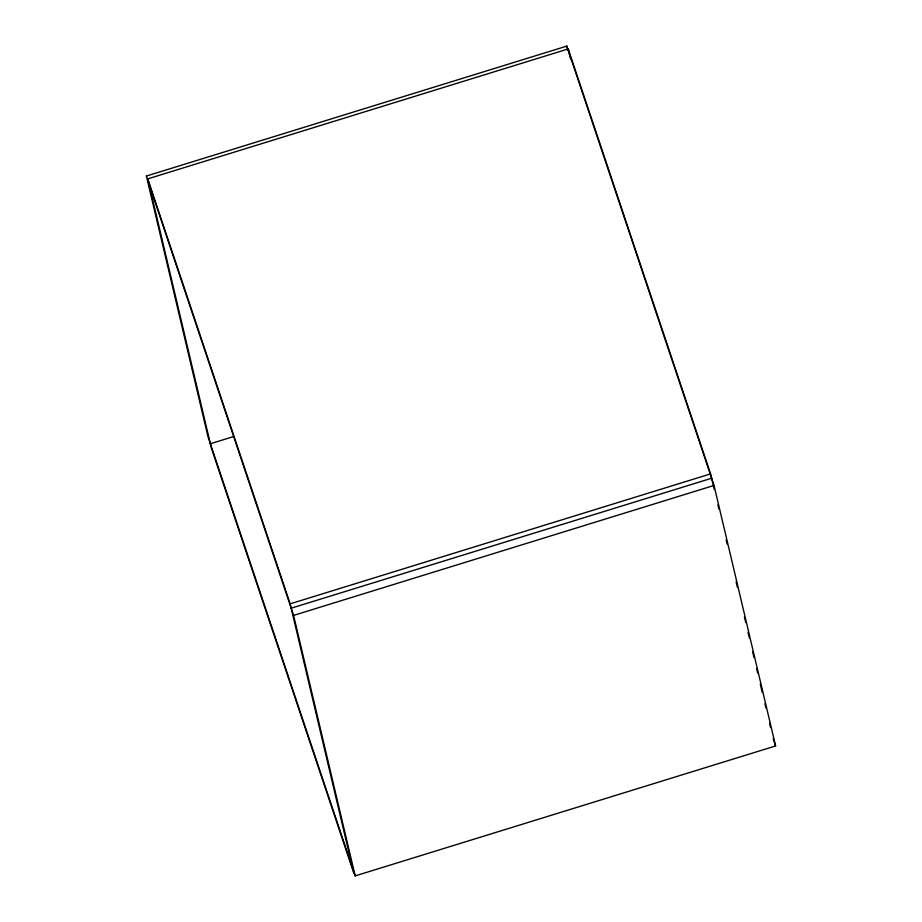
<?xml version="1.0" encoding="UTF-8"?>
<svg xmlns="http://www.w3.org/2000/svg" width="922" height="922" viewBox="0 0 922 922"><rect width="100%" height="100%" fill="white"/><g stroke="black" fill="none" stroke-linecap="round" stroke-linejoin="round"><path stroke-width="1.38" d="M146.391 176.044L566.823 46.1L714.031 485.445L775.609 745.956L355.177 875.9L207.969 436.555L146.391 176.044L293.599 615.4L355.177 875.9M147.762 178.88L290.153 603.841L353.794 873.065L211.403 448.115L147.762 178.88L568.206 48.935L710.597 473.885L714.273 489.455M210.377 443.747L233.739 436.532M290.153 603.841L710.597 473.885M291.191 608.197L711.623 478.253M293.599 615.4L714.031 485.445M773.201 738.753L775.609 745.956M717.915 504.864L718.906 509.071M726.19 539.877L727.181 544.084M736.125 581.897L737.45 587.498M744.4 616.91L745.725 622.511M748.042 632.308L749.367 637.92M752.675 651.923L754 657.524M756.651 668.727L757.642 672.933M760.293 684.136L762.275 692.537M764.926 703.74L765.917 707.946M769.559 723.344L770.55 727.55M568.206 48.935L570.557 58.904M566.823 46.1L567.814 50.307"/></g></svg>
